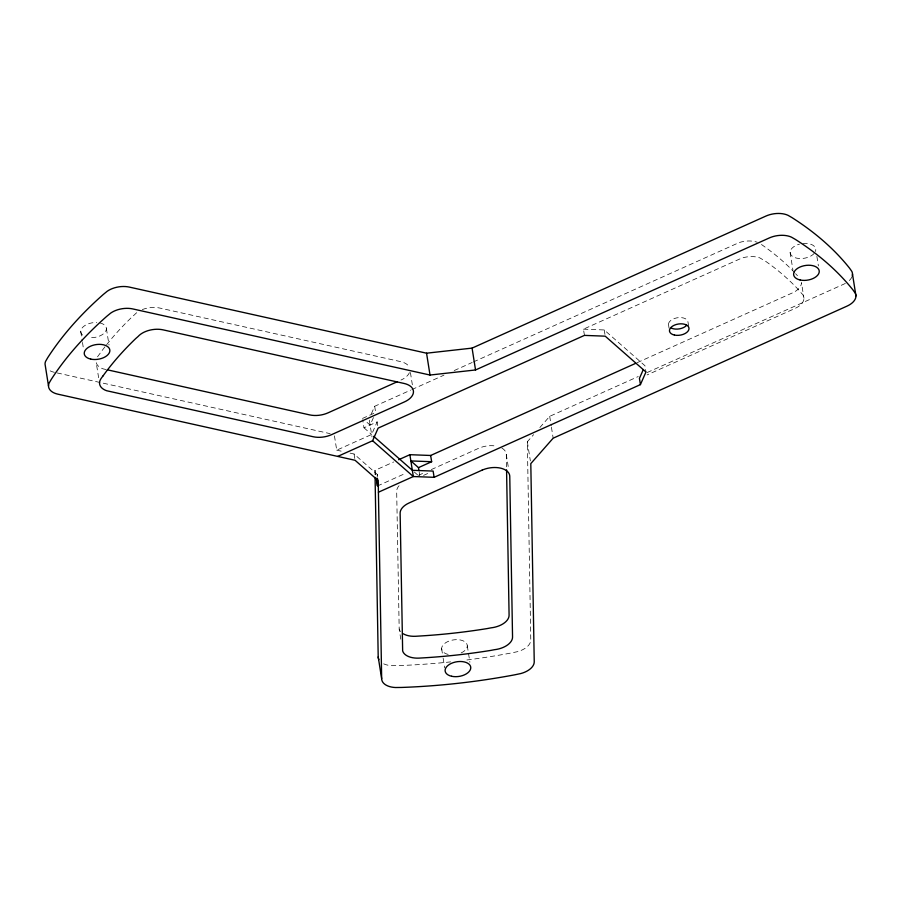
<?xml version="1.0" encoding="UTF-8"?>
<svg xmlns="http://www.w3.org/2000/svg" width="901" height="901" viewBox="0 0 901 901"><rect width="100%" height="100%" fill="white"/><g stroke="black" fill="none" stroke-linecap="round" stroke-linejoin="round"><path stroke-width="0.68" stroke-dasharray="4.5 3.38" d="M371.358 413.841L374.681 406.283L410.597 390.144M373.453 417.568L370.131 425.126L365.367 420.947M334.451 435.87L336.726 450.173L371.606 434.496L377.147 421.882L363.993 427.795L362.72 419.776M97.533 356.807L99.403 354.239A388.342 222.187 -9 0 1 104.989 346.772M466.887 659.994A437.649 250.399 -9 0 0 511.329 652.966L517.365 651.693A18.493 10.575 -9 0 0 530.779 639.89L527.333 441.76L533.606 434.642M539.868 427.524L549.7 416.33L638.223 376.55M411.87 389.57L443.945 375.165M454.205 370.559L472.158 362.495M473.442 361.92L738.944 242.651A18.606 10.643 -9 0 1 757.212 242.223M362.506 418.436L374.467 413.063M584.445 335.386L583.454 329.169L741.41 258.249A18.606 10.643 -9 0 1 759.689 257.821L765.67 261.324A388.342 222.187 -9 0 1 799.908 291.293L801.394 293.185A18.493 10.575 -9 0 1 794.941 308.48L647.087 374.929M375.03 474.59L374.962 470.378L393.669 461.976M637.221 362.641L792.463 292.881A18.493 10.575 -9 0 0 801.473 282.632L803.951 298.231M377.429 485.988L406.114 473.093M418.481 475.334L423.605 473.036M431.286 469.59L478.634 448.315A18.493 10.575 -9 0 1 496.969 446.265M647.2 372.518L843.482 284.311A18.493 10.575 -9 0 0 846.388 282.768M423.56 475.379L428.347 473.228M583.454 329.169L604.233 329.957L644.981 365.75L645.961 372M57.123 372.935L330.138 433.651M336.726 450.173L343.394 451.649M350.061 453.135L354.07 454.025L377.226 474.376L378.217 480.627M105.867 369.489L103.131 368.869A18.606 10.643 -9 0 1 96.193 362.45L98.795 378.837M761.458 244.486L763.192 245.725A388.342 222.187 -9 0 1 794.671 272.688M363.993 427.795L371.606 434.496M414.257 471.966L418.064 475.323M816.88 256.368L818.39 265.919M790.121 252.404L792.936 270.154M688.623 326.004L688.026 322.254A9.866 5.643 -9 0 0 676.865 317.85A9.866 5.643 -9 0 0 668.824 325.869M668.463 324.428L669.06 328.178M549.7 416.33L551.221 425.891M551.435 427.254L553.169 438.179M527.333 441.76L530.362 460.884M501.891 448.101A18.493 10.575 -9 0 1 506.294 454.464L508.682 469.489M467.304 645.814L469.905 662.201M410.428 372.552L412.365 384.84M419.123 471.64L419.753 475.649M441.636 648.675L442.932 656.874M443.146 658.237L444.666 667.799M374.681 406.283L375.672 412.523M377.147 421.882L377.744 425.632M369.342 420.136L372.012 436.985M374.962 470.378L375.785 475.582M399.042 485.74A18.493 10.575 -9 0 0 396.677 491.338L399.188 629.056L400.911 639.98M354.07 454.025L355.062 460.276M106.419 328.662L109.021 345.038M80.752 331.523L82.261 341.085M82.475 342.448L83.343 347.91M604.233 329.957L605.224 336.174M506.294 454.464L506.542 468.441M377.226 474.376L377.271 476.956M802.836 243.518A12.941 7.411 -9 0 1 815.394 251.514M814.144 253.451A12.941 7.411 -9 0 1 792.857 256.639A12.941 7.411 -9 0 1 799.514 244.137M448.169 654.419A12.941 7.411 -9 0 1 444.553 643.551A12.941 7.411 -9 0 1 464.218 641.354A12.941 7.411 -9 0 1 460.997 652.988M851.918 276.889A18.493 10.575 -9 0 1 848.314 281.394M106.656 344.655A388.342 222.187 -9 0 1 132.278 316.713L134.587 314.697A18.493 10.575 -9 0 1 137.47 312.163M795.606 273.69A388.342 222.187 -9 0 1 797.441 275.695M142.279 309.606A18.493 10.575 -9 0 1 159.578 308.007L400.663 361.628A18.493 10.575 -9 0 1 409.313 367.135M400.573 631.59A18.606 10.643 -9 0 1 399.188 629.056M54.375 372.327A18.493 10.575 -9 0 1 47.595 369.173M409.414 372.654A18.493 10.575 -9 0 1 400.979 380.064M383.702 663.834A18.493 10.575 -9 0 0 391.969 665.681L398.028 665.614A437.649 250.399 -9 0 0 450.658 661.886M99.887 322.918A12.941 7.411 -9 0 1 105.034 332.266A12.941 7.411 -9 0 1 88.275 337.447M82.532 335.059A12.941 7.411 -9 0 1 83.32 326.691A12.941 7.411 -9 0 1 96.779 322.524"/><path stroke-width="1.35" d="M337.706 456.413L372.597 440.735L378.138 428.121L584.445 335.386L605.224 336.174L645.961 372L640.42 384.614L434.113 477.316L413.334 476.539L378.42 492.228M643.314 369.534L639.44 378.364L640.42 384.614M102.86 376.077L101.002 378.657A18.606 10.643 -9 0 0 106.6 390.719L313.154 436.737A18.493 10.575 -9 0 0 331.5 434.687L404.436 401.914A18.493 10.575 -9 0 0 404.121 383.466L163.036 329.845A18.493 10.575 -9 0 0 138.056 336.535L135.736 338.551A388.342 222.187 -9 0 0 102.894 376.1M397.138 381.799L328.032 412.849A18.493 10.575 -9 0 1 309.696 414.899L107.242 369.793M48.508 385.966L45.05 364.128A18.493 10.575 -9 0 1 45.624 361.301L47.685 357.72A437.649 250.399 -9 0 1 103.356 294.424L107.23 291.248A18.493 10.575 -9 0 1 129.339 287.092L426.556 353.192L472.079 348.113L765.861 216.094A18.493 10.575 -9 0 1 788.026 215.316L792.002 217.614A437.649 250.399 -9 0 1 849.632 268.273L851.817 271.381A18.493 10.575 -9 0 1 852.245 275.943M381.664 678.757L378.217 480.627L355.062 460.276L57.844 394.165A18.493 10.575 -9 0 1 49.082 383.139L51.154 379.569A437.649 250.399 -9 0 1 106.814 316.274L110.688 313.097A18.493 10.575 -9 0 1 132.796 308.93L430.014 375.041L475.537 369.962L769.319 237.943A18.493 10.575 -9 0 1 791.483 237.166L795.459 239.463A437.649 250.399 -9 0 1 853.101 290.122L855.274 293.219A18.493 10.575 -9 0 1 846.94 306.16L553.169 438.179L530.802 463.61L534.237 661.739A18.493 10.575 -9 0 1 520.823 673.543L514.786 674.815A437.649 250.399 -9 0 1 401.486 687.452L395.438 687.519A18.493 10.575 -9 0 1 381.664 678.757L378.206 656.908L375.086 477.395M398.659 459.735L409.876 454.69L430.655 455.478L635.937 363.227M431.647 461.717L410.867 460.929L418.481 467.63L431.647 461.717L430.655 455.478M373.701 436.332L412.354 470.299L433.122 471.077L434.113 477.316M372.597 440.735L413.334 476.539L409.876 454.69M852.492 274.062L855.95 295.911M472.079 348.113L475.537 369.962M426.556 353.192L430.014 375.041M418.481 467.63L418.909 470.299M376.201 478.183L377.429 485.988L377.294 478.251M506.565 469.838L509.088 615.169A18.493 10.575 -9 0 1 490.932 627.862L487.148 628.583A388.342 222.187 -9 0 1 420.024 636.005L415.541 636.286A18.606 10.643 -9 0 1 403.107 633.707M378.87 659.6A18.493 10.575 -9 0 1 378.206 656.908M686.765 325.238A9.866 5.643 -9 0 1 671.403 328.133M482.091 470.153L409.144 502.938A18.493 10.575 -9 0 0 400.134 513.176L402.646 650.894A18.606 10.643 -9 0 0 418.999 658.124L423.481 657.854A388.342 222.187 -9 0 0 490.617 650.432L494.401 649.711A18.493 10.575 -9 0 0 512.545 637.018L509.763 476.314A18.493 10.575 -9 0 0 482.091 470.153M800.111 279.986A12.941 7.411 -9 0 0 819.257 271.381A12.941 7.411 -9 0 0 799.897 267.079A12.941 7.411 -9 0 0 800.111 279.986M451.626 676.268A12.941 7.411 -9 0 0 470.772 667.664A12.941 7.411 -9 0 0 451.401 663.35A12.941 7.411 -9 0 0 451.626 676.268M90.742 359.105A12.941 7.411 -9 0 0 109.877 350.5A12.941 7.411 -9 0 0 90.517 346.198A12.941 7.411 -9 0 0 90.742 359.105M674.432 335.059A9.866 5.643 -9 0 0 689.017 328.505A9.866 5.643 -9 0 0 674.263 325.216A9.866 5.643 -9 0 0 674.432 335.059"/></g></svg>
